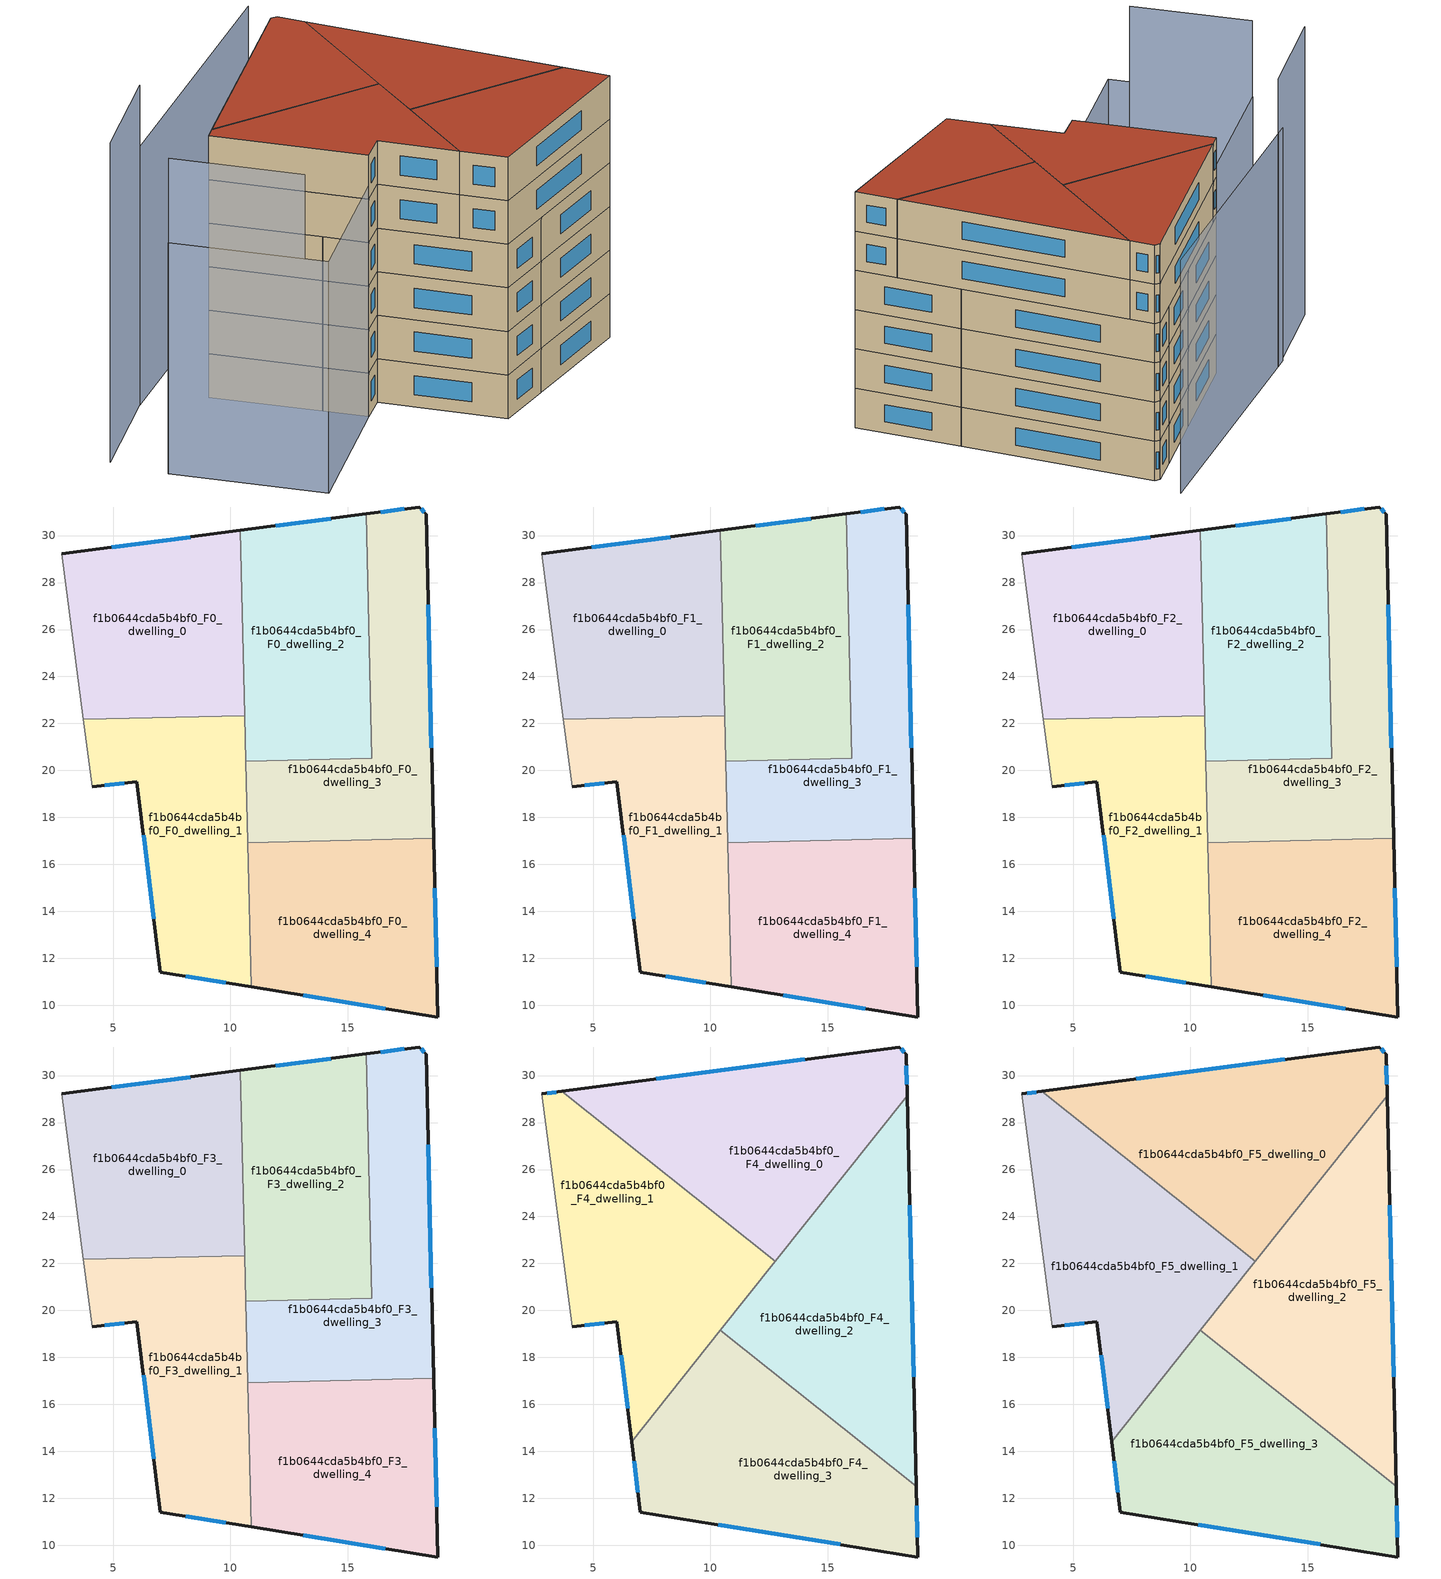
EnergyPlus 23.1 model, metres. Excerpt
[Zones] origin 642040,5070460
f1b0644cda5b4bf0_F0_dwelling_0
 floor ground (EU_floor_Construction): 10.42,30.22 10.61,22.33 3.74,22.17 2.82,29.22 z0
 wall outside (EU_wall_Construction): 10.42,30.22 2.82,29.22 z0:3
 wall adiabatic (EU_wall_Construction): 2.82,29.22 3.74,22.17 z0:3
 wall to f1b0644cda5b4bf0_F0_dwelling_1 (EU_wall_Construction): 3.74,22.17 10.61,22.33 z0:3
 wall to f1b0644cda5b4bf0_F0_dwelling_2 (EU_wall_Construction): 10.61,22.33 10.42,30.22 z0:3
 window (EU_Window_Construction): 8.29,29.94 4.95,29.5 z0.84:2.16
f1b0644cda5b4bf0_F0_dwelling_1
 floor ground (EU_floor_Construction): 10.61,22.33 10.88,10.78 7.02,11.41 6.02,19.51 4.11,19.31 3.74,22.17 z0
 wall outside (EU_wall_Construction): 4.11,19.31 6.02,19.51 7.02,11.41 10.88,10.78 z0:3
 wall adiabatic (EU_wall_Construction): 3.74,22.17 4.11,19.31 z0:3
 wall to f1b0644cda5b4bf0_F0_dwelling_4 (EU_wall_Construction): 10.88,10.78 10.74,16.92 z0:3
 wall to f1b0644cda5b4bf0_F0_dwelling_3 (EU_wall_Construction): 10.74,16.92 10.65,20.39 z0:3
 wall to f1b0644cda5b4bf0_F0_dwelling_2 (EU_wall_Construction): 10.65,20.39 10.61,22.33 z0:3
 window (EU_Window_Construction): 6.3,17.24 6.74,13.68 / 4.65,19.37 5.48,19.46 / 8.1,11.23 9.8,10.96 z0.84:2.16
f1b0644cda5b4bf0_F0_dwelling_2
 floor ground (EU_floor_Construction): 15.78,30.92 16.03,20.52 10.65,20.39 10.42,30.22 z0
 wall outside (EU_wall_Construction): 15.78,30.92 10.42,30.22 z0:3
 wall to f1b0644cda5b4bf0_F0_dwelling_3 (EU_wall_Construction): 10.65,20.39 16.03,20.52 15.78,30.92 z0:3
 window (EU_Window_Construction): 14.28,30.72 11.92,30.41 z0.84:2.16
f1b0644cda5b4bf0_F0_dwelling_3
 floor ground (EU_floor_Construction): 18.33,30.92 18.65,17.1 10.74,16.92 10.65,20.39 16.03,20.52 15.78,30.92 18.03,31.22 z0
 wall outside (EU_wall_Construction): 18.65,17.1 18.33,30.92 18.03,31.22 15.78,30.92 z0:3
 wall to f1b0644cda5b4bf0_F0_dwelling_4 (EU_wall_Construction): 10.74,16.92 18.65,17.1 z0:3
 window (EU_Window_Construction): 17.4,31.13 16.41,31 / 18.24,31 18.11,31.13 / 18.56,20.97 18.42,27.05 z0.84:2.16
f1b0644cda5b4bf0_F0_dwelling_4
 floor ground (EU_floor_Construction): 18.65,17.1 18.82,9.5 10.88,10.78 10.74,16.92 z0
 wall outside (EU_wall_Construction): 10.88,10.78 18.82,9.5 18.65,17.1 z0:3
 window (EU_Window_Construction): 18.77,11.63 18.7,14.97 / 13.11,10.42 16.6,9.86 z0.84:2.16
f1b0644cda5b4bf0_F1_dwelling_0
 floor to f1b0644cda5b4bf0_F0_dwelling_0 (EU_floor_Construction): 10.42,30.22 10.61,22.33 3.74,22.17 2.82,29.22 z3
 wall outside (EU_wall_Construction): 10.42,30.22 2.82,29.22 z3:6
 wall adiabatic (EU_wall_Construction): 2.82,29.22 3.74,22.17 z3:6
 wall to f1b0644cda5b4bf0_F1_dwelling_1 (EU_wall_Construction): 3.74,22.17 10.61,22.33 z3:6
 wall to f1b0644cda5b4bf0_F1_dwelling_2 (EU_wall_Construction): 10.61,22.33 10.42,30.22 z3:6
 window (EU_Window_Construction): 8.29,29.94 4.95,29.5 z3.84:5.16
f1b0644cda5b4bf0_F1_dwelling_1
 floor to f1b0644cda5b4bf0_F0_dwelling_1 (EU_floor_Construction): 10.61,22.33 10.88,10.78 7.02,11.41 6.02,19.51 4.11,19.31 3.74,22.17 z3
 wall outside (EU_wall_Construction): 4.11,19.31 6.02,19.51 7.02,11.41 10.88,10.78 z3:6
 wall adiabatic (EU_wall_Construction): 3.74,22.17 4.11,19.31 z3:6
 wall to f1b0644cda5b4bf0_F1_dwelling_4 (EU_wall_Construction): 10.88,10.78 10.74,16.92 z3:6
 wall to f1b0644cda5b4bf0_F1_dwelling_3 (EU_wall_Construction): 10.74,16.92 10.65,20.39 z3:6
 wall to f1b0644cda5b4bf0_F1_dwelling_2 (EU_wall_Construction): 10.65,20.39 10.61,22.33 z3:6
 window (EU_Window_Construction): 6.3,17.24 6.74,13.68 / 4.65,19.37 5.48,19.46 / 8.1,11.23 9.8,10.96 z3.84:5.16
f1b0644cda5b4bf0_F1_dwelling_2
 floor to f1b0644cda5b4bf0_F0_dwelling_2 (EU_floor_Construction): 15.78,30.92 16.03,20.52 10.65,20.39 10.42,30.22 z3
 wall outside (EU_wall_Construction): 15.78,30.92 10.42,30.22 z3:6
 wall to f1b0644cda5b4bf0_F1_dwelling_3 (EU_wall_Construction): 10.65,20.39 16.03,20.52 15.78,30.92 z3:6
 window (EU_Window_Construction): 14.28,30.72 11.92,30.41 z3.84:5.16
f1b0644cda5b4bf0_F1_dwelling_3
 floor to f1b0644cda5b4bf0_F0_dwelling_3 (EU_floor_Construction): 18.33,30.92 18.65,17.1 10.74,16.92 10.65,20.39 16.03,20.52 15.78,30.92 18.03,31.22 z3
 wall outside (EU_wall_Construction): 18.65,17.1 18.33,30.92 18.03,31.22 15.78,30.92 z3:6
 wall to f1b0644cda5b4bf0_F1_dwelling_4 (EU_wall_Construction): 10.74,16.92 18.65,17.1 z3:6
 window (EU_Window_Construction): 17.4,31.13 16.41,31 / 18.24,31 18.11,31.13 / 18.56,20.97 18.42,27.05 z3.84:5.16
f1b0644cda5b4bf0_F1_dwelling_4
 floor to f1b0644cda5b4bf0_F0_dwelling_4 (EU_floor_Construction): 18.65,17.1 18.82,9.5 10.88,10.78 10.74,16.92 z3
 wall outside (EU_wall_Construction): 10.88,10.78 18.82,9.5 18.65,17.1 z3:6
 window (EU_Window_Construction): 18.77,11.63 18.7,14.97 / 13.11,10.42 16.6,9.86 z3.84:5.16
f1b0644cda5b4bf0_F2_dwelling_0
 floor to f1b0644cda5b4bf0_F1_dwelling_0 (EU_floor_Construction): 10.42,30.22 10.61,22.33 3.74,22.17 2.82,29.22 z6
 wall outside (EU_wall_Construction): 10.42,30.22 2.82,29.22 z6:9
 wall adiabatic (EU_wall_Construction): 2.82,29.22 3.74,22.17 z6:9
 wall to f1b0644cda5b4bf0_F2_dwelling_1 (EU_wall_Construction): 3.74,22.17 10.61,22.33 z6:9
 wall to f1b0644cda5b4bf0_F2_dwelling_2 (EU_wall_Construction): 10.61,22.33 10.42,30.22 z6:9
 window (EU_Window_Construction): 8.29,29.94 4.95,29.5 z6.84:8.16
f1b0644cda5b4bf0_F2_dwelling_1
 floor to f1b0644cda5b4bf0_F1_dwelling_1 (EU_floor_Construction): 10.61,22.33 10.88,10.78 7.02,11.41 6.02,19.51 4.11,19.31 3.74,22.17 z6
 wall outside (EU_wall_Construction): 4.11,19.31 6.02,19.51 7.02,11.41 10.88,10.78 z6:9
 wall adiabatic (EU_wall_Construction): 3.74,22.17 4.11,19.31 z6:9
 wall to f1b0644cda5b4bf0_F2_dwelling_4 (EU_wall_Construction): 10.88,10.78 10.74,16.92 z6:9
 wall to f1b0644cda5b4bf0_F2_dwelling_3 (EU_wall_Construction): 10.74,16.92 10.65,20.39 z6:9
 wall to f1b0644cda5b4bf0_F2_dwelling_2 (EU_wall_Construction): 10.65,20.39 10.61,22.33 z6:9
 window (EU_Window_Construction): 6.3,17.24 6.74,13.68 / 4.65,19.37 5.48,19.46 / 8.1,11.23 9.8,10.96 z6.84:8.16
f1b0644cda5b4bf0_F2_dwelling_2
 floor to f1b0644cda5b4bf0_F1_dwelling_2 (EU_floor_Construction): 15.78,30.92 16.03,20.52 10.65,20.39 10.42,30.22 z6
 wall outside (EU_wall_Construction): 15.78,30.92 10.42,30.22 z6:9
 wall to f1b0644cda5b4bf0_F2_dwelling_3 (EU_wall_Construction): 10.65,20.39 16.03,20.52 15.78,30.92 z6:9
 window (EU_Window_Construction): 14.28,30.72 11.92,30.41 z6.84:8.16
f1b0644cda5b4bf0_F2_dwelling_3
 floor to f1b0644cda5b4bf0_F1_dwelling_3 (EU_floor_Construction): 18.33,30.92 18.65,17.1 10.74,16.92 10.65,20.39 16.03,20.52 15.78,30.92 18.03,31.22 z6
 wall outside (EU_wall_Construction): 18.65,17.1 18.33,30.92 18.03,31.22 15.78,30.92 z6:9
 wall to f1b0644cda5b4bf0_F2_dwelling_4 (EU_wall_Construction): 10.74,16.92 18.65,17.1 z6:9
 window (EU_Window_Construction): 17.4,31.13 16.41,31 / 18.24,31 18.11,31.13 / 18.56,20.97 18.42,27.05 z6.84:8.16
f1b0644cda5b4bf0_F2_dwelling_4
 floor to f1b0644cda5b4bf0_F1_dwelling_4 (EU_floor_Construction): 18.65,17.1 18.82,9.5 10.88,10.78 10.74,16.92 z6
 wall outside (EU_wall_Construction): 10.88,10.78 18.82,9.5 18.65,17.1 z6:9
 window (EU_Window_Construction): 18.77,11.63 18.7,14.97 / 13.11,10.42 16.6,9.86 z6.84:8.16
f1b0644cda5b4bf0_F3_dwelling_0
 floor to f1b0644cda5b4bf0_F2_dwelling_0 (EU_floor_Construction): 10.42,30.22 10.61,22.33 3.74,22.17 2.82,29.22 z9
 wall outside (EU_wall_Construction): 10.42,30.22 2.82,29.22 z9:12
 wall adiabatic (EU_wall_Construction): 2.82,29.22 3.74,22.17 z9:12
 wall to f1b0644cda5b4bf0_F3_dwelling_1 (EU_wall_Construction): 3.74,22.17 10.61,22.33 z9:12
 wall to f1b0644cda5b4bf0_F3_dwelling_2 (EU_wall_Construction): 10.61,22.33 10.42,30.22 z9:12
 window (EU_Window_Construction): 8.29,29.94 4.95,29.5 z9.84:11.16
 ceiling adiabatic (EU_roof_Construction): 10.61,22.33 10.57,23.83 3.66,29.33 2.82,29.22 3.74,22.17 z12
f1b0644cda5b4bf0_F3_dwelling_1
 floor to f1b0644cda5b4bf0_F2_dwelling_1 (EU_floor_Construction): 10.61,22.33 10.88,10.78 7.02,11.41 6.02,19.51 4.11,19.31 3.74,22.17 z9
 wall outside (EU_wall_Construction): 4.11,19.31 6.02,19.51 7.02,11.41 10.88,10.78 z9:12
 wall adiabatic (EU_wall_Construction): 3.74,22.17 4.11,19.31 z9:12
 wall to f1b0644cda5b4bf0_F3_dwelling_4 (EU_wall_Construction): 10.88,10.78 10.74,16.92 z9:12
 wall to f1b0644cda5b4bf0_F3_dwelling_3 (EU_wall_Construction): 10.74,16.92 10.65,20.39 z9:12
 wall to f1b0644cda5b4bf0_F3_dwelling_2 (EU_wall_Construction): 10.65,20.39 10.61,22.33 z9:12
 window (EU_Window_Construction): 6.3,17.24 6.74,13.68 / 4.65,19.37 5.48,19.46 / 8.1,11.23 9.8,10.96 z9.84:11.16
f1b0644cda5b4bf0_F3_dwelling_2
 floor to f1b0644cda5b4bf0_F2_dwelling_2 (EU_floor_Construction): 15.78,30.92 16.03,20.52 10.65,20.39 10.42,30.22 z9
 wall outside (EU_wall_Construction): 15.78,30.92 10.42,30.22 z9:12
 wall to f1b0644cda5b4bf0_F3_dwelling_3 (EU_wall_Construction): 10.65,20.39 16.03,20.52 15.78,30.92 z9:12
 window (EU_Window_Construction): 14.28,30.72 11.92,30.41 z9.84:11.16
f1b0644cda5b4bf0_F3_dwelling_3
 floor to f1b0644cda5b4bf0_F2_dwelling_3 (EU_floor_Construction): 18.33,30.92 18.65,17.1 10.74,16.92 10.65,20.39 16.03,20.52 15.78,30.92 18.03,31.22 z9
 wall outside (EU_wall_Construction): 18.65,17.1 18.33,30.92 18.03,31.22 15.78,30.92 z9:12
 wall to f1b0644cda5b4bf0_F3_dwelling_4 (EU_wall_Construction): 10.74,16.92 18.65,17.1 z9:12
 window (EU_Window_Construction): 17.4,31.13 16.41,31 / 18.24,31 18.11,31.13 / 18.56,20.97 18.42,27.05 z9.84:11.16
f1b0644cda5b4bf0_F3_dwelling_4
 floor to f1b0644cda5b4bf0_F2_dwelling_4 (EU_floor_Construction): 18.65,17.1 18.82,9.5 10.88,10.78 10.74,16.92 z9
 wall outside (EU_wall_Construction): 10.88,10.78 18.82,9.5 18.65,17.1 z9:12
 window (EU_Window_Construction): 18.77,11.63 18.7,14.97 / 13.11,10.42 16.6,9.86 z9.84:11.16
f1b0644cda5b4bf0_F4_dwelling_0
 floor to f1b0644cda5b4bf0_F3_dwelling_2 (EU_floor_Construction): 15.78,30.92 15.89,26.03 12.76,22.09 10.57,23.83 10.42,30.22 z12
 floor to f1b0644cda5b4bf0_F3_dwelling_0 (EU_floor_Construction): 10.42,30.22 10.57,23.83 3.66,29.33 z12
 floor to f1b0644cda5b4bf0_F3_dwelling_3 (EU_floor_Construction): 18.33,30.92 18.37,29.14 15.89,26.03 15.78,30.92 18.03,31.22 z12
 wall outside (EU_wall_Construction): 18.37,29.14 18.33,30.92 18.03,31.22 3.66,29.33 z12:15
 wall to f1b0644cda5b4bf0_F4_dwelling_1 (EU_wall_Construction): 3.66,29.33 12.76,22.09 z12:15
 wall to f1b0644cda5b4bf0_F4_dwelling_2 (EU_wall_Construction): 12.76,22.09 18.37,29.14 z12:15
 window (EU_Window_Construction): 18.24,31 18.11,31.13 / 18.36,29.64 18.34,30.42 / 14,30.69 7.69,29.86 z12.84:14.16
f1b0644cda5b4bf0_F4_dwelling_1
 floor to f1b0644cda5b4bf0_F3_dwelling_3 (EU_floor_Construction): 11.42,20.41 10.68,19.48 10.65,20.39 z12
 floor to f1b0644cda5b4bf0_F3_dwelling_2 (EU_floor_Construction): 12.76,22.09 11.42,20.41 10.65,20.39 10.57,23.83 z12
 floor to f1b0644cda5b4bf0_F3_dwelling_1 (EU_floor_Construction): 10.61,22.33 10.68,19.48 6.65,14.42 6.02,19.51 4.11,19.31 3.74,22.17 z12
 floor adiabatic (EU_floor_Construction): 10.57,23.83 10.61,22.33 3.74,22.17 2.82,29.22 3.66,29.33 z12
 wall outside (EU_wall_Construction): 4.11,19.31 6.02,19.51 6.65,14.42 / 3.66,29.33 2.82,29.22 z12:15
 wall adiabatic (EU_wall_Construction): 2.82,29.22 4.11,19.31 z12:15
 wall to f1b0644cda5b4bf0_F4_dwelling_3 (EU_wall_Construction): 6.65,14.42 10.42,19.16 z12:15
 wall to f1b0644cda5b4bf0_F4_dwelling_2 (EU_wall_Construction): 10.42,19.16 12.76,22.09 z12:15
 window (EU_Window_Construction): 6.19,18.08 6.47,15.84 / 4.65,19.37 5.48,19.46 / 3.42,29.3 3.05,29.25 z12.84:14.16
f1b0644cda5b4bf0_F4_dwelling_2
 floor to f1b0644cda5b4bf0_F3_dwelling_3 (EU_floor_Construction): 18.37,29.14 18.65,17.1 13.17,16.97 10.69,18.95 10.68,19.48 11.42,20.41 16.03,20.52 15.89,26.03 z12
 floor to f1b0644cda5b4bf0_F3_dwelling_2 (EU_floor_Construction): 15.89,26.03 16.03,20.52 11.42,20.41 z12
 floor to f1b0644cda5b4bf0_F3_dwelling_1 (EU_floor_Construction): 10.68,19.48 10.69,18.95 10.42,19.16 z12
 floor to f1b0644cda5b4bf0_F3_dwelling_4 (EU_floor_Construction): 18.65,17.1 18.75,12.52 13.17,16.97 z12
 wall outside (EU_wall_Construction): 18.75,12.52 18.37,29.14 z12:15
 wall to f1b0644cda5b4bf0_F4_dwelling_3 (EU_wall_Construction): 10.42,19.16 18.75,12.52 z12:15
 window (EU_Window_Construction): 18.65,17.18 18.48,24.48 z12.84:14.16
f1b0644cda5b4bf0_F4_dwelling_3
 floor to f1b0644cda5b4bf0_F3_dwelling_1 (EU_floor_Construction): 10.69,18.95 10.88,10.78 7.02,11.41 6.65,14.42 10.42,19.16 z12
 floor to f1b0644cda5b4bf0_F3_dwelling_4 (EU_floor_Construction): 18.75,12.52 18.82,9.5 10.88,10.78 10.74,16.92 13.17,16.97 z12
 floor to f1b0644cda5b4bf0_F3_dwelling_3 (EU_floor_Construction): 13.17,16.97 10.74,16.92 10.69,18.95 z12
 wall outside (EU_wall_Construction): 6.65,14.42 7.02,11.41 18.82,9.5 18.75,12.52 z12:15
 window (EU_Window_Construction): 18.8,10.35 18.77,11.68 / 10.32,10.87 15.51,10.04 / 6.75,13.57 6.91,12.25 z12.84:14.16
f1b0644cda5b4bf0_F5_dwelling_0
 floor to f1b0644cda5b4bf0_F4_dwelling_0 (EU_floor_Construction): 18.33,30.92 18.37,29.14 12.76,22.09 3.66,29.33 18.03,31.22 z15
 wall outside (EU_wall_Construction): 18.37,29.14 18.33,30.92 18.03,31.22 3.66,29.33 z15:18
 wall to f1b0644cda5b4bf0_F5_dwelling_1 (EU_wall_Construction): 3.66,29.33 12.76,22.09 z15:18
 wall to f1b0644cda5b4bf0_F5_dwelling_2 (EU_wall_Construction): 12.76,22.09 18.37,29.14 z15:18
 window (EU_Window_Construction): 18.24,31 18.11,31.13 / 18.36,29.64 18.34,30.42 / 14,30.69 7.69,29.86 z15.84:17.16
 roof outside (EU_roof_Construction): 12.76,22.09 18.37,29.14 18.33,30.92 18.03,31.22 3.66,29.33 z18
f1b0644cda5b4bf0_F5_dwelling_1
 floor to f1b0644cda5b4bf0_F4_dwelling_1 (EU_floor_Construction): 12.76,22.09 6.65,14.42 6.02,19.51 4.11,19.31 2.82,29.22 3.66,29.33 z15
 wall outside (EU_wall_Construction): 4.11,19.31 6.02,19.51 6.65,14.42 / 3.66,29.33 2.82,29.22 z15:18
 wall adiabatic (EU_wall_Construction): 2.82,29.22 4.11,19.31 z15:18
 wall to f1b0644cda5b4bf0_F5_dwelling_3 (EU_wall_Construction): 6.65,14.42 10.42,19.16 z15:18
 wall to f1b0644cda5b4bf0_F5_dwelling_2 (EU_wall_Construction): 10.42,19.16 12.76,22.09 z15:18
 window (EU_Window_Construction): 6.19,18.08 6.47,15.84 / 4.65,19.37 5.48,19.46 / 3.42,29.3 3.05,29.25 z15.84:17.16
 roof outside (EU_roof_Construction): 6.65,14.42 12.76,22.09 3.66,29.33 2.82,29.22 4.11,19.31 6.02,19.51 z18
f1b0644cda5b4bf0_F5_dwelling_2
 floor to f1b0644cda5b4bf0_F4_dwelling_2 (EU_floor_Construction): 18.37,29.14 18.75,12.52 10.42,19.16 z15
 wall outside (EU_wall_Construction): 18.75,12.52 18.37,29.14 z15:18
 wall to f1b0644cda5b4bf0_F5_dwelling_3 (EU_wall_Construction): 10.42,19.16 18.75,12.52 z15:18
 window (EU_Window_Construction): 18.65,17.18 18.48,24.48 z15.84:17.16
 roof outside (EU_roof_Construction): 18.75,12.52 18.37,29.14 10.42,19.16 z18
f1b0644cda5b4bf0_F5_dwelling_3
 floor to f1b0644cda5b4bf0_F4_dwelling_3 (EU_floor_Construction): 18.75,12.52 18.82,9.5 7.02,11.41 6.65,14.42 10.42,19.16 z15
 wall outside (EU_wall_Construction): 6.65,14.42 7.02,11.41 18.82,9.5 18.75,12.52 z15:18
 window (EU_Window_Construction): 18.8,10.35 18.77,11.68 / 10.32,10.87 15.51,10.04 / 6.75,13.57 6.91,12.25 z15.84:17.16
 roof outside (EU_roof_Construction): 18.82,9.5 18.75,12.52 10.42,19.16 6.65,14.42 7.02,11.41 z18
shading: -6.99,27.92 -5.89,19.52 z0:21.7; -7,27.92 2.82,29.22 / 2.82,29.22 4.13,19.31 / 4.13,19.31 -5.69,18.01 / -5.69,18.01 -7,27.92 z0:15.9; 0.42,32.72 -6.99,31.7 z0:22; 19.28,33.18 -0.49,32.7 z0:17.8
[Building]
EU S2 Campaign: North Axis=0; Terrain=City; Solar Distribution=FullExterior
[Site:Location]
Lyon-Bron: Latitude=45.75; Longitude=5; Time Zone=1; Elevation=198
[SizingPeriod:WeatherFileDays]
AnnualSizingPeriod: Begin Month=1; Begin Day of Month=1; End Month=12; End Day of Month=31; Day of Week for Start Day=Monday; Use Weather File Daylight Saving Period=No; Use Weather File Rain and Snow Indicators=No
[MATERIAL]
EU_InternalMass_Material: Roughness=MediumRough; Thickness=0.1; Conductivity=1; Density=1800; Specific Heat=900; Thermal Absorptance=0.9; Solar Absorptance=0.7; Visible Absorptance=0.7
[MATERIAL:NOMASS] Roughness=MediumRough; Thermal Absorptance=0.9; Solar Absorptance=0.7; Visible Absorptance=0.7
Name | Thermal Resistance
EU_wall_NoMass | 0.776494
EU_roof_NoMass | 0.486893
EU_floor_NoMass | 0.421597
[WINDOWMATERIAL:SIMPLEGLAZINGSYSTEM]
EU_Window_SimpleGlazing: UFactor=4.24961; Solar Heat Gain Coefficient=0.83; Visible Transmittance=0.83
[CONSTRUCTION]
EU_wall_Construction: EU_wall_NoMass
EU_roof_Construction: EU_roof_NoMass
EU_floor_Construction: EU_floor_NoMass
EU_Window_Construction: EU_Window_SimpleGlazing
EU_InternalMass_Construction: EU_InternalMass_Material
[ZONE] Type=1; Multiplier=1; Ceiling Height=autocalculate; Floor Area=autocalculate; Part of Total Floor Area=Yes
Name | Volume
f1b0644cda5b4bf0_F0_dwelling_0; f1b0644cda5b4bf0_F1_dwelling_0; f1b0644cda5b4bf0_F2_dwelling_0; f1b0644cda5b4bf0_F3_dwelling_0 | 163.017
f1b0644cda5b4bf0_F4_dwelling_0; f1b0644cda5b4bf0_F5_dwelling_0 | 203.779
f1b0644cda5b4bf0_F0_dwelling_1; f1b0644cda5b4bf0_F1_dwelling_1; f1b0644cda5b4bf0_F2_dwelling_1; f1b0644cda5b4bf0_F3_dwelling_1 | 163.036
f1b0644cda5b4bf0_F4_dwelling_1; f1b0644cda5b4bf0_F5_dwelling_1 | 203.747
f1b0644cda5b4bf0_F0_dwelling_2; f1b0644cda5b4bf0_F1_dwelling_2; f1b0644cda5b4bf0_F2_dwelling_2; f1b0644cda5b4bf0_F3_dwelling_2 | 163.005
f1b0644cda5b4bf0_F4_dwelling_2; f1b0644cda5b4bf0_F5_dwelling_2 | 203.767
f1b0644cda5b4bf0_F0_dwelling_3; f1b0644cda5b4bf0_F1_dwelling_3; f1b0644cda5b4bf0_F2_dwelling_3; f1b0644cda5b4bf0_F3_dwelling_3 | 163.02
f1b0644cda5b4bf0_F4_dwelling_3; f1b0644cda5b4bf0_F5_dwelling_3 | 203.766
f1b0644cda5b4bf0_F0_dwelling_4; f1b0644cda5b4bf0_F1_dwelling_4; f1b0644cda5b4bf0_F2_dwelling_4; f1b0644cda5b4bf0_F3_dwelling_4 | 163.022
[INTERNALMASS] Construction=EU_InternalMass_Construction
Name | Zone or ZoneList | Surface Area
f1b0644cda5b4bf0_F0_dwelling_0_EU_InternalMass | f1b0644cda5b4bf0_F0_dwelling_0 | 54.3385
f1b0644cda5b4bf0_F0_dwelling_1_EU_InternalMass | f1b0644cda5b4bf0_F0_dwelling_1 | 54.3452
f1b0644cda5b4bf0_F0_dwelling_2_EU_InternalMass | f1b0644cda5b4bf0_F0_dwelling_2 | 54.3371
f1b0644cda5b4bf0_F0_dwelling_3_EU_InternalMass | f1b0644cda5b4bf0_F0_dwelling_3 | 54.34
f1b0644cda5b4bf0_F0_dwelling_4_EU_InternalMass | f1b0644cda5b4bf0_F0_dwelling_4 | 54.3385
f1b0644cda5b4bf0_F1_dwelling_0_EU_InternalMass | f1b0644cda5b4bf0_F1_dwelling_0 | 54.3385
f1b0644cda5b4bf0_F1_dwelling_1_EU_InternalMass | f1b0644cda5b4bf0_F1_dwelling_1 | 54.3452
f1b0644cda5b4bf0_F1_dwelling_2_EU_InternalMass | f1b0644cda5b4bf0_F1_dwelling_2 | 54.3371
f1b0644cda5b4bf0_F1_dwelling_3_EU_InternalMass | f1b0644cda5b4bf0_F1_dwelling_3 | 54.34
f1b0644cda5b4bf0_F1_dwelling_4_EU_InternalMass | f1b0644cda5b4bf0_F1_dwelling_4 | 54.3385
f1b0644cda5b4bf0_F2_dwelling_0_EU_InternalMass | f1b0644cda5b4bf0_F2_dwelling_0 | 54.3385
f1b0644cda5b4bf0_F2_dwelling_1_EU_InternalMass | f1b0644cda5b4bf0_F2_dwelling_1 | 54.3452
f1b0644cda5b4bf0_F2_dwelling_2_EU_InternalMass | f1b0644cda5b4bf0_F2_dwelling_2 | 54.3371
f1b0644cda5b4bf0_F2_dwelling_3_EU_InternalMass | f1b0644cda5b4bf0_F2_dwelling_3 | 54.34
f1b0644cda5b4bf0_F2_dwelling_4_EU_InternalMass | f1b0644cda5b4bf0_F2_dwelling_4 | 54.3385
f1b0644cda5b4bf0_F3_dwelling_0_EU_InternalMass | f1b0644cda5b4bf0_F3_dwelling_0 | 54.3385
f1b0644cda5b4bf0_F3_dwelling_1_EU_InternalMass | f1b0644cda5b4bf0_F3_dwelling_1 | 54.3452
f1b0644cda5b4bf0_F3_dwelling_2_EU_InternalMass | f1b0644cda5b4bf0_F3_dwelling_2 | 54.3371
f1b0644cda5b4bf0_F3_dwelling_3_EU_InternalMass | f1b0644cda5b4bf0_F3_dwelling_3 | 54.34
f1b0644cda5b4bf0_F3_dwelling_4_EU_InternalMass | f1b0644cda5b4bf0_F3_dwelling_4 | 54.3385
f1b0644cda5b4bf0_F4_dwelling_0_EU_InternalMass | f1b0644cda5b4bf0_F4_dwelling_0 | 67.9258
f1b0644cda5b4bf0_F4_dwelling_1_EU_InternalMass | f1b0644cda5b4bf0_F4_dwelling_1 | 67.9156
f1b0644cda5b4bf0_F4_dwelling_2_EU_InternalMass | f1b0644cda5b4bf0_F4_dwelling_2 | 67.9246
f1b0644cda5b4bf0_F4_dwelling_3_EU_InternalMass | f1b0644cda5b4bf0_F4_dwelling_3 | 67.9197
f1b0644cda5b4bf0_F5_dwelling_0_EU_InternalMass | f1b0644cda5b4bf0_F5_dwelling_0 | 67.9258
f1b0644cda5b4bf0_F5_dwelling_1_EU_InternalMass | f1b0644cda5b4bf0_F5_dwelling_1 | 67.9156
f1b0644cda5b4bf0_F5_dwelling_2_EU_InternalMass | f1b0644cda5b4bf0_F5_dwelling_2 | 67.9246
f1b0644cda5b4bf0_F5_dwelling_3_EU_InternalMass | f1b0644cda5b4bf0_F5_dwelling_3 | 67.9197
[OTHEREQUIPMENT] Fuel Type=Electricity; Design Level Calculation Method=Watts/Area; Power per Zone Floor Area=1; Fraction Latent=0; Fraction Radiant=0; Fraction Lost=0; Carbon Dioxide Generation Rate=0; EndUse Subcategory=EU_Step8_InternalGains
Name | Zone or ZoneList or Space or SpaceList | Schedule
EU_Step8_InternalGain_f1b0644cda5b4bf0_F0_dwelling_0_f000 | f1b0644cda5b4bf0_F0_dwelling_0 | EU_Step8_GainSchedule_f1b0644cda5b4bf0_F0_dwelling_0_f000
EU_Step8_InternalGain_f1b0644cda5b4bf0_F0_dwelling_1_f000 | f1b0644cda5b4bf0_F0_dwelling_1 | EU_Step8_GainSchedule_f1b0644cda5b4bf0_F0_dwelling_1_f000
EU_Step8_InternalGain_f1b0644cda5b4bf0_F0_dwelling_2_f000 | f1b0644cda5b4bf0_F0_dwelling_2 | EU_Step8_GainSchedule_f1b0644cda5b4bf0_F0_dwelling_2_f000
EU_Step8_InternalGain_f1b0644cda5b4bf0_F0_dwelling_3_f000 | f1b0644cda5b4bf0_F0_dwelling_3 | EU_Step8_GainSchedule_f1b0644cda5b4bf0_F0_dwelling_3_f000
EU_Step8_InternalGain_f1b0644cda5b4bf0_F0_dwelling_4_f000 | f1b0644cda5b4bf0_F0_dwelling_4 | EU_Step8_GainSchedule_f1b0644cda5b4bf0_F0_dwelling_4_f000
EU_Step8_InternalGain_f1b0644cda5b4bf0_F1_dwelling_0_f000 | f1b0644cda5b4bf0_F1_dwelling_0 | EU_Step8_GainSchedule_f1b0644cda5b4bf0_F1_dwelling_0_f000
EU_Step8_InternalGain_f1b0644cda5b4bf0_F1_dwelling_1_f000 | f1b0644cda5b4bf0_F1_dwelling_1 | EU_Step8_GainSchedule_f1b0644cda5b4bf0_F1_dwelling_1_f000
EU_Step8_InternalGain_f1b0644cda5b4bf0_F1_dwelling_2_f000 | f1b0644cda5b4bf0_F1_dwelling_2 | EU_Step8_GainSchedule_f1b0644cda5b4bf0_F1_dwelling_2_f000
EU_Step8_InternalGain_f1b0644cda5b4bf0_F1_dwelling_3_f000 | f1b0644cda5b4bf0_F1_dwelling_3 | EU_Step8_GainSchedule_f1b0644cda5b4bf0_F1_dwelling_3_f000
EU_Step8_InternalGain_f1b0644cda5b4bf0_F1_dwelling_4_f000 | f1b0644cda5b4bf0_F1_dwelling_4 | EU_Step8_GainSchedule_f1b0644cda5b4bf0_F1_dwelling_4_f000
EU_Step8_InternalGain_f1b0644cda5b4bf0_F2_dwelling_0_f000 | f1b0644cda5b4bf0_F2_dwelling_0 | EU_Step8_GainSchedule_f1b0644cda5b4bf0_F2_dwelling_0_f000
EU_Step8_InternalGain_f1b0644cda5b4bf0_F2_dwelling_1_f000 | f1b0644cda5b4bf0_F2_dwelling_1 | EU_Step8_GainSchedule_f1b0644cda5b4bf0_F2_dwelling_1_f000
EU_Step8_InternalGain_f1b0644cda5b4bf0_F2_dwelling_2_f000 | f1b0644cda5b4bf0_F2_dwelling_2 | EU_Step8_GainSchedule_f1b0644cda5b4bf0_F2_dwelling_2_f000
EU_Step8_InternalGain_f1b0644cda5b4bf0_F2_dwelling_3_f000 | f1b0644cda5b4bf0_F2_dwelling_3 | EU_Step8_GainSchedule_f1b0644cda5b4bf0_F2_dwelling_3_f000
EU_Step8_InternalGain_f1b0644cda5b4bf0_F2_dwelling_4_f000 | f1b0644cda5b4bf0_F2_dwelling_4 | EU_Step8_GainSchedule_f1b0644cda5b4bf0_F2_dwelling_4_f000
EU_Step8_InternalGain_f1b0644cda5b4bf0_F3_dwelling_0_f000 | f1b0644cda5b4bf0_F3_dwelling_0 | EU_Step8_GainSchedule_f1b0644cda5b4bf0_F3_dwelling_0_f000
EU_Step8_InternalGain_f1b0644cda5b4bf0_F3_dwelling_1_f000 | f1b0644cda5b4bf0_F3_dwelling_1 | EU_Step8_GainSchedule_f1b0644cda5b4bf0_F3_dwelling_1_f000
EU_Step8_InternalGain_f1b0644cda5b4bf0_F3_dwelling_2_f000 | f1b0644cda5b4bf0_F3_dwelling_2 | EU_Step8_GainSchedule_f1b0644cda5b4bf0_F3_dwelling_2_f000
EU_Step8_InternalGain_f1b0644cda5b4bf0_F3_dwelling_3_f000 | f1b0644cda5b4bf0_F3_dwelling_3 | EU_Step8_GainSchedule_f1b0644cda5b4bf0_F3_dwelling_3_f000
EU_Step8_InternalGain_f1b0644cda5b4bf0_F3_dwelling_4_f000 | f1b0644cda5b4bf0_F3_dwelling_4 | EU_Step8_GainSchedule_f1b0644cda5b4bf0_F3_dwelling_4_f000
EU_Step8_InternalGain_f1b0644cda5b4bf0_F4_dwelling_0_f000 | f1b0644cda5b4bf0_F4_dwelling_0 | EU_Step8_GainSchedule_f1b0644cda5b4bf0_F4_dwelling_0_f000
EU_Step8_InternalGain_f1b0644cda5b4bf0_F4_dwelling_1_f000 | f1b0644cda5b4bf0_F4_dwelling_1 | EU_Step8_GainSchedule_f1b0644cda5b4bf0_F4_dwelling_1_f000
EU_Step8_InternalGain_f1b0644cda5b4bf0_F4_dwelling_2_f000 | f1b0644cda5b4bf0_F4_dwelling_2 | EU_Step8_GainSchedule_f1b0644cda5b4bf0_F4_dwelling_2_f000
EU_Step8_InternalGain_f1b0644cda5b4bf0_F4_dwelling_3_f000 | f1b0644cda5b4bf0_F4_dwelling_3 | EU_Step8_GainSchedule_f1b0644cda5b4bf0_F4_dwelling_3_f000
EU_Step8_InternalGain_f1b0644cda5b4bf0_F5_dwelling_0_f000 | f1b0644cda5b4bf0_F5_dwelling_0 | EU_Step8_GainSchedule_f1b0644cda5b4bf0_F5_dwelling_0_f000
EU_Step8_InternalGain_f1b0644cda5b4bf0_F5_dwelling_1_f000 | f1b0644cda5b4bf0_F5_dwelling_1 | EU_Step8_GainSchedule_f1b0644cda5b4bf0_F5_dwelling_1_f000
EU_Step8_InternalGain_f1b0644cda5b4bf0_F5_dwelling_2_f000 | f1b0644cda5b4bf0_F5_dwelling_2 | EU_Step8_GainSchedule_f1b0644cda5b4bf0_F5_dwelling_2_f000
EU_Step8_InternalGain_f1b0644cda5b4bf0_F5_dwelling_3_f000 | f1b0644cda5b4bf0_F5_dwelling_3 | EU_Step8_GainSchedule_f1b0644cda5b4bf0_F5_dwelling_3_f000
[ZONEVENTILATION:DESIGNFLOWRATE] Schedule=EU_AlwaysOn; Design Flow Rate Calculation Method=AirChanges/Hour; Air Changes per Hour=0.693814; Ventilation Type=Natural; Fan Pressure Rise=0; Fan Total Efficiency=1; Constant Term Coefficient=1; Temperature Term Coefficient=0; Velocity Term Coefficient=0; Velocity Squared Term Coefficient=0; Minimum Indoor Temperature=-100; Maximum Indoor Temperature=100; Delta Temperature=-100; Minimum Outdoor Temperature=-100; Maximum Outdoor Temperature=100; Maximum Wind Speed=40
Name | Zone or ZoneList or Space or SpaceList
EU_ConstantAir_f1b0644cda5b4bf0_F0_dwelling_0 | f1b0644cda5b4bf0_F0_dwelling_0
EU_ConstantAir_f1b0644cda5b4bf0_F0_dwelling_1 | f1b0644cda5b4bf0_F0_dwelling_1
EU_ConstantAir_f1b0644cda5b4bf0_F0_dwelling_2 | f1b0644cda5b4bf0_F0_dwelling_2
EU_ConstantAir_f1b0644cda5b4bf0_F0_dwelling_3 | f1b0644cda5b4bf0_F0_dwelling_3
EU_ConstantAir_f1b0644cda5b4bf0_F0_dwelling_4 | f1b0644cda5b4bf0_F0_dwelling_4
EU_ConstantAir_f1b0644cda5b4bf0_F1_dwelling_0 | f1b0644cda5b4bf0_F1_dwelling_0
EU_ConstantAir_f1b0644cda5b4bf0_F1_dwelling_1 | f1b0644cda5b4bf0_F1_dwelling_1
EU_ConstantAir_f1b0644cda5b4bf0_F1_dwelling_2 | f1b0644cda5b4bf0_F1_dwelling_2
EU_ConstantAir_f1b0644cda5b4bf0_F1_dwelling_3 | f1b0644cda5b4bf0_F1_dwelling_3
EU_ConstantAir_f1b0644cda5b4bf0_F1_dwelling_4 | f1b0644cda5b4bf0_F1_dwelling_4
EU_ConstantAir_f1b0644cda5b4bf0_F2_dwelling_0 | f1b0644cda5b4bf0_F2_dwelling_0
EU_ConstantAir_f1b0644cda5b4bf0_F2_dwelling_1 | f1b0644cda5b4bf0_F2_dwelling_1
EU_ConstantAir_f1b0644cda5b4bf0_F2_dwelling_2 | f1b0644cda5b4bf0_F2_dwelling_2
EU_ConstantAir_f1b0644cda5b4bf0_F2_dwelling_3 | f1b0644cda5b4bf0_F2_dwelling_3
EU_ConstantAir_f1b0644cda5b4bf0_F2_dwelling_4 | f1b0644cda5b4bf0_F2_dwelling_4
EU_ConstantAir_f1b0644cda5b4bf0_F3_dwelling_0 | f1b0644cda5b4bf0_F3_dwelling_0
EU_ConstantAir_f1b0644cda5b4bf0_F3_dwelling_1 | f1b0644cda5b4bf0_F3_dwelling_1
EU_ConstantAir_f1b0644cda5b4bf0_F3_dwelling_2 | f1b0644cda5b4bf0_F3_dwelling_2
EU_ConstantAir_f1b0644cda5b4bf0_F3_dwelling_3 | f1b0644cda5b4bf0_F3_dwelling_3
EU_ConstantAir_f1b0644cda5b4bf0_F3_dwelling_4 | f1b0644cda5b4bf0_F3_dwelling_4
EU_ConstantAir_f1b0644cda5b4bf0_F4_dwelling_0 | f1b0644cda5b4bf0_F4_dwelling_0
EU_ConstantAir_f1b0644cda5b4bf0_F4_dwelling_1 | f1b0644cda5b4bf0_F4_dwelling_1
EU_ConstantAir_f1b0644cda5b4bf0_F4_dwelling_2 | f1b0644cda5b4bf0_F4_dwelling_2
EU_ConstantAir_f1b0644cda5b4bf0_F4_dwelling_3 | f1b0644cda5b4bf0_F4_dwelling_3
EU_ConstantAir_f1b0644cda5b4bf0_F5_dwelling_0 | f1b0644cda5b4bf0_F5_dwelling_0
EU_ConstantAir_f1b0644cda5b4bf0_F5_dwelling_1 | f1b0644cda5b4bf0_F5_dwelling_1
EU_ConstantAir_f1b0644cda5b4bf0_F5_dwelling_2 | f1b0644cda5b4bf0_F5_dwelling_2
EU_ConstantAir_f1b0644cda5b4bf0_F5_dwelling_3 | f1b0644cda5b4bf0_F5_dwelling_3
[HVACTEMPLATE:THERMOSTAT] Constant Heating Setpoint=20; Constant Cooling Setpoint=50
EU_HeatOnly_f1b0644cda5b4bf0_F0_dwelling_0; EU_HeatOnly_f1b0644cda5b4bf0_F0_dwelling_1; EU_HeatOnly_f1b0644cda5b4bf0_F0_dwelling_2; EU_HeatOnly_f1b0644cda5b4bf0_F0_dwelling_3; EU_HeatOnly_f1b0644cda5b4bf0_F0_dwelling_4; EU_HeatOnly_f1b0644cda5b4bf0_F1_dwelling_0; EU_HeatOnly_f1b0644cda5b4bf0_F1_dwelling_1; EU_HeatOnly_f1b0644cda5b4bf0_F1_dwelling_2; EU_HeatOnly_f1b0644cda5b4bf0_F1_dwelling_3; EU_HeatOnly_f1b0644cda5b4bf0_F1_dwelling_4; EU_HeatOnly_f1b0644cda5b4bf0_F2_dwelling_0; EU_HeatOnly_f1b0644cda5b4bf0_F2_dwelling_1; EU_HeatOnly_f1b0644cda5b4bf0_F2_dwelling_2; EU_HeatOnly_f1b0644cda5b4bf0_F2_dwelling_3; EU_HeatOnly_f1b0644cda5b4bf0_F2_dwelling_4; EU_HeatOnly_f1b0644cda5b4bf0_F3_dwelling_0; EU_HeatOnly_f1b0644cda5b4bf0_F3_dwelling_1; EU_HeatOnly_f1b0644cda5b4bf0_F3_dwelling_2; EU_HeatOnly_f1b0644cda5b4bf0_F3_dwelling_3; EU_HeatOnly_f1b0644cda5b4bf0_F3_dwelling_4; EU_HeatOnly_f1b0644cda5b4bf0_F4_dwelling_0; EU_HeatOnly_f1b0644cda5b4bf0_F4_dwelling_1; EU_HeatOnly_f1b0644cda5b4bf0_F4_dwelling_2; EU_HeatOnly_f1b0644cda5b4bf0_F4_dwelling_3; EU_HeatOnly_f1b0644cda5b4bf0_F5_dwelling_0; EU_HeatOnly_f1b0644cda5b4bf0_F5_dwelling_1; EU_HeatOnly_f1b0644cda5b4bf0_F5_dwelling_2; EU_HeatOnly_f1b0644cda5b4bf0_F5_dwelling_3
[HVACTEMPLATE:ZONE:IDEALLOADSAIRSYSTEM] System Availability Schedule=EU_AlwaysOn; Maximum Heating Supply Air Temperature=50; Minimum Cooling Supply Air Temperature=13; Maximum Heating Supply Air Humidity Ratio=0.0156; Minimum Cooling Supply Air Humidity Ratio=0.0077; Heating Limit=NoLimit; Cooling Limit=NoLimit; Heating Availability Schedule=EU_AlwaysOn; Cooling Availability Schedule=EU_CoolingOff; Dehumidification Control Type=ConstantSensibleHeatRatio; Cooling Sensible Heat Ratio=0.7; Dehumidification Setpoint=60; Humidification Control Type=None; Humidification Setpoint=30; Outdoor Air Method=None; Outdoor Air Flow Rate per Person=0.00944; Outdoor Air Flow Rate per Zone Floor Area=0; Outdoor Air Flow Rate per Zone=0; Demand Controlled Ventilation Type=None; Outdoor Air Economizer Type=NoEconomizer; Heat Recovery Type=None; Sensible Heat Recovery Effectiveness=0.7; Latent Heat Recovery Effectiveness=0.65
Name | Template Thermostat
f1b0644cda5b4bf0_F0_dwelling_0 | EU_HeatOnly_f1b0644cda5b4bf0_F0_dwelling_0
f1b0644cda5b4bf0_F0_dwelling_1 | EU_HeatOnly_f1b0644cda5b4bf0_F0_dwelling_1
f1b0644cda5b4bf0_F0_dwelling_2 | EU_HeatOnly_f1b0644cda5b4bf0_F0_dwelling_2
f1b0644cda5b4bf0_F0_dwelling_3 | EU_HeatOnly_f1b0644cda5b4bf0_F0_dwelling_3
f1b0644cda5b4bf0_F0_dwelling_4 | EU_HeatOnly_f1b0644cda5b4bf0_F0_dwelling_4
f1b0644cda5b4bf0_F1_dwelling_0 | EU_HeatOnly_f1b0644cda5b4bf0_F1_dwelling_0
f1b0644cda5b4bf0_F1_dwelling_1 | EU_HeatOnly_f1b0644cda5b4bf0_F1_dwelling_1
f1b0644cda5b4bf0_F1_dwelling_2 | EU_HeatOnly_f1b0644cda5b4bf0_F1_dwelling_2
f1b0644cda5b4bf0_F1_dwelling_3 | EU_HeatOnly_f1b0644cda5b4bf0_F1_dwelling_3
f1b0644cda5b4bf0_F1_dwelling_4 | EU_HeatOnly_f1b0644cda5b4bf0_F1_dwelling_4
f1b0644cda5b4bf0_F2_dwelling_0 | EU_HeatOnly_f1b0644cda5b4bf0_F2_dwelling_0
f1b0644cda5b4bf0_F2_dwelling_1 | EU_HeatOnly_f1b0644cda5b4bf0_F2_dwelling_1
f1b0644cda5b4bf0_F2_dwelling_2 | EU_HeatOnly_f1b0644cda5b4bf0_F2_dwelling_2
f1b0644cda5b4bf0_F2_dwelling_3 | EU_HeatOnly_f1b0644cda5b4bf0_F2_dwelling_3
f1b0644cda5b4bf0_F2_dwelling_4 | EU_HeatOnly_f1b0644cda5b4bf0_F2_dwelling_4
f1b0644cda5b4bf0_F3_dwelling_0 | EU_HeatOnly_f1b0644cda5b4bf0_F3_dwelling_0
f1b0644cda5b4bf0_F3_dwelling_1 | EU_HeatOnly_f1b0644cda5b4bf0_F3_dwelling_1
f1b0644cda5b4bf0_F3_dwelling_2 | EU_HeatOnly_f1b0644cda5b4bf0_F3_dwelling_2
f1b0644cda5b4bf0_F3_dwelling_3 | EU_HeatOnly_f1b0644cda5b4bf0_F3_dwelling_3
f1b0644cda5b4bf0_F3_dwelling_4 | EU_HeatOnly_f1b0644cda5b4bf0_F3_dwelling_4
f1b0644cda5b4bf0_F4_dwelling_0 | EU_HeatOnly_f1b0644cda5b4bf0_F4_dwelling_0
f1b0644cda5b4bf0_F4_dwelling_1 | EU_HeatOnly_f1b0644cda5b4bf0_F4_dwelling_1
f1b0644cda5b4bf0_F4_dwelling_2 | EU_HeatOnly_f1b0644cda5b4bf0_F4_dwelling_2
f1b0644cda5b4bf0_F4_dwelling_3 | EU_HeatOnly_f1b0644cda5b4bf0_F4_dwelling_3
f1b0644cda5b4bf0_F5_dwelling_0 | EU_HeatOnly_f1b0644cda5b4bf0_F5_dwelling_0
f1b0644cda5b4bf0_F5_dwelling_1 | EU_HeatOnly_f1b0644cda5b4bf0_F5_dwelling_1
f1b0644cda5b4bf0_F5_dwelling_2 | EU_HeatOnly_f1b0644cda5b4bf0_F5_dwelling_2
f1b0644cda5b4bf0_F5_dwelling_3 | EU_HeatOnly_f1b0644cda5b4bf0_F5_dwelling_3
[SIZING:ZONE] Zone Cooling Design Supply Air Temperature Input Method=SupplyAirTemperature; Zone Cooling Design Supply Air Temperature=13; Zone Heating Design Supply Air Temperature Input Method=SupplyAirTemperature; Zone Heating Design Supply Air Temperature=50; Zone Cooling Design Supply Air Humidity Ratio=0.008; Zone Heating Design Supply Air Humidity Ratio=0.008; Cooling Design Air Flow Method=DesignDay; Cooling Design Air Flow Rate=0; Cooling Minimum Air Flow per Zone Floor Area=0.000762; Cooling Minimum Air Flow=0; Cooling Minimum Air Flow Fraction=0.2; Heating Design Air Flow Method=DesignDay; Heating Design Air Flow Rate=0; Heating Maximum Air Flow per Zone Floor Area=0.002032; Heating Maximum Air Flow=0.141576; Heating Maximum Air Flow Fraction=0.3; Account for Dedicated Outdoor Air System=No; Dedicated Outdoor Air System Control Strategy=NeutralSupplyAir; Dedicated Outdoor Air Low Setpoint Temperature for Design=autosize; Dedicated Outdoor Air High Setpoint Temperature for Design=autosize; Zone Load Sizing Method=Sensible Load Only No Latent Load; Zone Latent Cooling Design Supply Air Humidity Ratio Input Method=HumidityRatioDifference; Zone Cooling Design Supply Air Humidity Ratio Difference=0.005; Zone Latent Heating Design Supply Air Humidity Ratio Input Method=HumidityRatioDifference; Zone Humidification Design Supply Air Humidity Ratio Difference=0.005
f1b0644cda5b4bf0_F0_dwelling_0; f1b0644cda5b4bf0_F0_dwelling_1; f1b0644cda5b4bf0_F0_dwelling_2; f1b0644cda5b4bf0_F0_dwelling_3; f1b0644cda5b4bf0_F0_dwelling_4; f1b0644cda5b4bf0_F1_dwelling_0; f1b0644cda5b4bf0_F1_dwelling_1; f1b0644cda5b4bf0_F1_dwelling_2; f1b0644cda5b4bf0_F1_dwelling_3; f1b0644cda5b4bf0_F1_dwelling_4; f1b0644cda5b4bf0_F2_dwelling_0; f1b0644cda5b4bf0_F2_dwelling_1; f1b0644cda5b4bf0_F2_dwelling_2; f1b0644cda5b4bf0_F2_dwelling_3; f1b0644cda5b4bf0_F2_dwelling_4; f1b0644cda5b4bf0_F3_dwelling_0; f1b0644cda5b4bf0_F3_dwelling_1; f1b0644cda5b4bf0_F3_dwelling_2; f1b0644cda5b4bf0_F3_dwelling_3; f1b0644cda5b4bf0_F3_dwelling_4; f1b0644cda5b4bf0_F4_dwelling_0; f1b0644cda5b4bf0_F4_dwelling_1; f1b0644cda5b4bf0_F4_dwelling_2; f1b0644cda5b4bf0_F4_dwelling_3; f1b0644cda5b4bf0_F5_dwelling_0; f1b0644cda5b4bf0_F5_dwelling_1; f1b0644cda5b4bf0_F5_dwelling_2; f1b0644cda5b4bf0_F5_dwelling_3
[SCHEDULE:CONSTANT]
Name | Hourly Value
EU_AlwaysOn | 1
EU_CoolingOff | 0
[SCHEDULE:FILE] Column Number=1; Rows to Skip at Top=0; Number of Hours of Data=8760; Column Separator=Comma; Interpolate to Timestep=No; Minutes per Item=60; Adjust Schedule for Daylight Savings=Yes
Name | File
EU_Step8_GainSchedule_f1b0644cda5b4bf0_F0_dwelling_0_f000 | ../../schedules/f1b0644cda5b4bf0/f1b0644cda5b4bf0_F0_dwelling_0_f000_gain.csv
EU_Step8_GainSchedule_f1b0644cda5b4bf0_F0_dwelling_1_f000 | ../../schedules/f1b0644cda5b4bf0/f1b0644cda5b4bf0_F0_dwelling_1_f000_gain.csv
EU_Step8_GainSchedule_f1b0644cda5b4bf0_F0_dwelling_2_f000 | ../../schedules/f1b0644cda5b4bf0/f1b0644cda5b4bf0_F0_dwelling_2_f000_gain.csv
EU_Step8_GainSchedule_f1b0644cda5b4bf0_F0_dwelling_3_f000 | ../../schedules/f1b0644cda5b4bf0/f1b0644cda5b4bf0_F0_dwelling_3_f000_gain.csv
EU_Step8_GainSchedule_f1b0644cda5b4bf0_F0_dwelling_4_f000 | ../../schedules/f1b0644cda5b4bf0/f1b0644cda5b4bf0_F0_dwelling_4_f000_gain.csv
EU_Step8_GainSchedule_f1b0644cda5b4bf0_F1_dwelling_0_f000 | ../../schedules/f1b0644cda5b4bf0/f1b0644cda5b4bf0_F1_dwelling_0_f000_gain.csv
EU_Step8_GainSchedule_f1b0644cda5b4bf0_F1_dwelling_1_f000 | ../../schedules/f1b0644cda5b4bf0/f1b0644cda5b4bf0_F1_dwelling_1_f000_gain.csv
EU_Step8_GainSchedule_f1b0644cda5b4bf0_F1_dwelling_2_f000 | ../../schedules/f1b0644cda5b4bf0/f1b0644cda5b4bf0_F1_dwelling_2_f000_gain.csv
EU_Step8_GainSchedule_f1b0644cda5b4bf0_F1_dwelling_3_f000 | ../../schedules/f1b0644cda5b4bf0/f1b0644cda5b4bf0_F1_dwelling_3_f000_gain.csv
EU_Step8_GainSchedule_f1b0644cda5b4bf0_F1_dwelling_4_f000 | ../../schedules/f1b0644cda5b4bf0/f1b0644cda5b4bf0_F1_dwelling_4_f000_gain.csv
EU_Step8_GainSchedule_f1b0644cda5b4bf0_F2_dwelling_0_f000 | ../../schedules/f1b0644cda5b4bf0/f1b0644cda5b4bf0_F2_dwelling_0_f000_gain.csv
EU_Step8_GainSchedule_f1b0644cda5b4bf0_F2_dwelling_1_f000 | ../../schedules/f1b0644cda5b4bf0/f1b0644cda5b4bf0_F2_dwelling_1_f000_gain.csv
EU_Step8_GainSchedule_f1b0644cda5b4bf0_F2_dwelling_2_f000 | ../../schedules/f1b0644cda5b4bf0/f1b0644cda5b4bf0_F2_dwelling_2_f000_gain.csv
EU_Step8_GainSchedule_f1b0644cda5b4bf0_F2_dwelling_3_f000 | ../../schedules/f1b0644cda5b4bf0/f1b0644cda5b4bf0_F2_dwelling_3_f000_gain.csv
EU_Step8_GainSchedule_f1b0644cda5b4bf0_F2_dwelling_4_f000 | ../../schedules/f1b0644cda5b4bf0/f1b0644cda5b4bf0_F2_dwelling_4_f000_gain.csv
EU_Step8_GainSchedule_f1b0644cda5b4bf0_F3_dwelling_0_f000 | ../../schedules/f1b0644cda5b4bf0/f1b0644cda5b4bf0_F3_dwelling_0_f000_gain.csv
EU_Step8_GainSchedule_f1b0644cda5b4bf0_F3_dwelling_1_f000 | ../../schedules/f1b0644cda5b4bf0/f1b0644cda5b4bf0_F3_dwelling_1_f000_gain.csv
EU_Step8_GainSchedule_f1b0644cda5b4bf0_F3_dwelling_2_f000 | ../../schedules/f1b0644cda5b4bf0/f1b0644cda5b4bf0_F3_dwelling_2_f000_gain.csv
EU_Step8_GainSchedule_f1b0644cda5b4bf0_F3_dwelling_3_f000 | ../../schedules/f1b0644cda5b4bf0/f1b0644cda5b4bf0_F3_dwelling_3_f000_gain.csv
EU_Step8_GainSchedule_f1b0644cda5b4bf0_F3_dwelling_4_f000 | ../../schedules/f1b0644cda5b4bf0/f1b0644cda5b4bf0_F3_dwelling_4_f000_gain.csv
EU_Step8_GainSchedule_f1b0644cda5b4bf0_F4_dwelling_0_f000 | ../../schedules/f1b0644cda5b4bf0/f1b0644cda5b4bf0_F4_dwelling_0_f000_gain.csv
EU_Step8_GainSchedule_f1b0644cda5b4bf0_F4_dwelling_1_f000 | ../../schedules/f1b0644cda5b4bf0/f1b0644cda5b4bf0_F4_dwelling_1_f000_gain.csv
EU_Step8_GainSchedule_f1b0644cda5b4bf0_F4_dwelling_2_f000 | ../../schedules/f1b0644cda5b4bf0/f1b0644cda5b4bf0_F4_dwelling_2_f000_gain.csv
EU_Step8_GainSchedule_f1b0644cda5b4bf0_F4_dwelling_3_f000 | ../../schedules/f1b0644cda5b4bf0/f1b0644cda5b4bf0_F4_dwelling_3_f000_gain.csv
EU_Step8_GainSchedule_f1b0644cda5b4bf0_F5_dwelling_0_f000 | ../../schedules/f1b0644cda5b4bf0/f1b0644cda5b4bf0_F5_dwelling_0_f000_gain.csv
EU_Step8_GainSchedule_f1b0644cda5b4bf0_F5_dwelling_1_f000 | ../../schedules/f1b0644cda5b4bf0/f1b0644cda5b4bf0_F5_dwelling_1_f000_gain.csv
EU_Step8_GainSchedule_f1b0644cda5b4bf0_F5_dwelling_2_f000 | ../../schedules/f1b0644cda5b4bf0/f1b0644cda5b4bf0_F5_dwelling_2_f000_gain.csv
EU_Step8_GainSchedule_f1b0644cda5b4bf0_F5_dwelling_3_f000 | ../../schedules/f1b0644cda5b4bf0/f1b0644cda5b4bf0_F5_dwelling_3_f000_gain.csv
